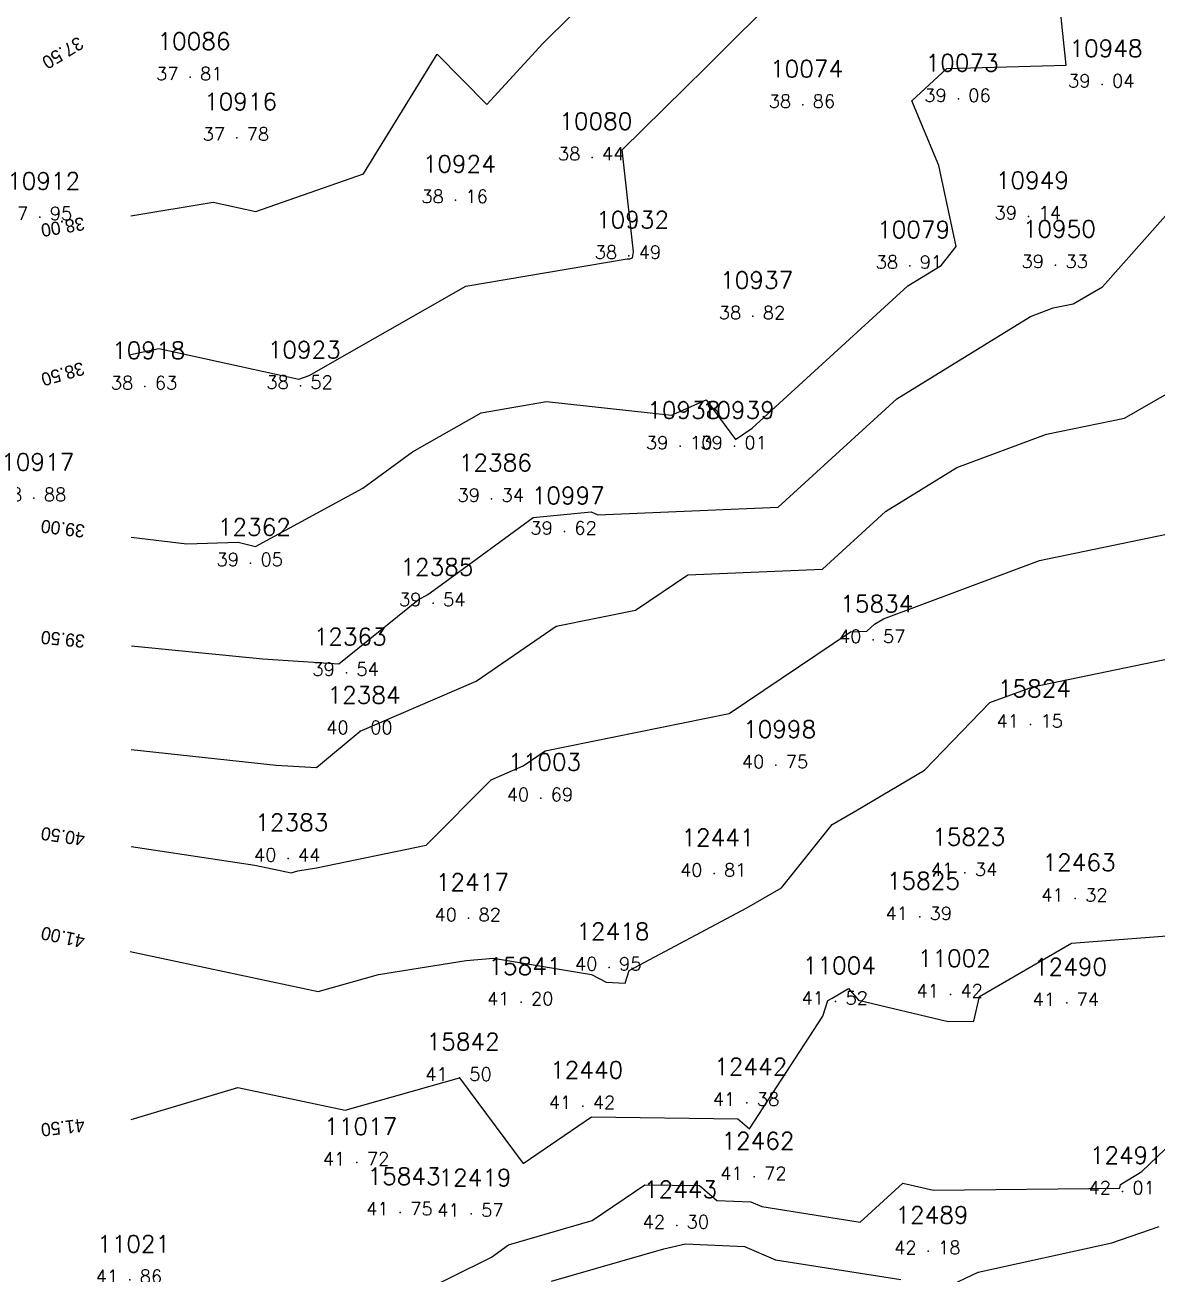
# Model space of a CAD drawing. Header units: millimetres. Extents: x 1412565 to 1412813, y 4931476 to 4931699.
# Drawn here: x 1412707.42 to 1412724.66, y 4931638.8 to 4931657.83 of the extents above; entities that cross this region are included whole.
import ezdxf
from ezdxf.enums import TextEntityAlignment as Align

# ---------------------------------------------------------------- set-up
doc = ezdxf.new("R2010")
doc.units = ezdxf.units.MM
for name, color, linetype in [('CIVIL', 50, 'Continuous'), ('CIVIL-DRAW', 80, 'Continuous'), ('CIVIL-NONAME', 130, 'Continuous'), ('CIVIL-TEXT', 240, 'Continuous'), ('CIVIL-Z', 50, 'Continuous'), ('Tcontours0', 7, 'Continuous'), ('Tcontours1', 7, 'Continuous'), ('Tcontours2', 7, 'Continuous')]:
    doc.layers.add(name, color=color, linetype=linetype)
doc.styles.add('CIVILCADMAIN', font='TXT.SHX')
doc.styles.add('MAVAT_HebTXT', font='hebtxt.shx')
doc.styles.get("Standard").update_dxf_attribs({"font": 'arial.ttf'})

# ---------------------------------------------------------------- blocks, each defined once
blk = doc.blocks.new('CIVIL-ZZ')
at = {"layer": 'CIVIL-DRAW'}
blk.add_point((0, 0), dxfattribs=at)
at = {"layer": 'CIVIL-NONAME'}
blk.add_attdef('NAME', text='', height=1.8, dxfattribs=at).set_placement((0, 2.1), align=Align.CENTER)
at = {"layer": 'CIVIL-TEXT', "flags": 8}
blk.add_attdef('TEXT', text='', height=2, dxfattribs=at).set_placement((0.2, -3.3), align=Align.CENTER)
at = {"layer": 'CIVIL-Z'}
blk.add_attdef('Z1', text='', height=1.6, dxfattribs=at).set_placement((-0.75, -0.225), align=Align.RIGHT)
blk.add_attdef('Z2', (0.75, -0.225), '', height=1.6, dxfattribs=at)

msp = doc.modelspace()

# ---------------------------------------------------------------- linework, layer by layer
at = {"layer": 'Tcontours0', "elevation": 40}
msp.add_lwpolyline([(1412709.042, 4931646.791), (1412711.25, 4931646.554), (1412711.865, 4931646.514), (1412712.53, 4931647.07), (1412714.296, 4931647.832), (1412715.512, 4931648.668), (1412716.723, 4931648.913), (1412717.52, 4931649.45), (1412719.569, 4931649.538), (1412720.532, 4931650.417), (1412721.618, 4931651.085), (1412722.98, 4931651.593), (1412724.171, 4931651.839), (1412725.938, 4931652.855)], dxfattribs=at)
at = {"layer": 'Tcontours1'}
for points, elevation in [([(1412709.036, 4931654.921), (1412710.288, 4931655.129), (1412710.938, 4931654.986), (1412712.578, 4931655.56), (1412713.703, 4931657.384), (1412714.46, 4931656.614), (1412715.308, 4931657.542), (1412715.739, 4931657.966), (1412716.062, 4931658.289), (1412716.65, 4931659.765), (1412718.063, 4931661.142), (1412719.773, 4931665.067), (1412721.341, 4931669.798), (1412721.37, 4931670.554), (1412721.884, 4931671.044), (1412722.058, 4931671.204), (1412723.012, 4931673.053), (1412723.284, 4931673.254), (1412723.291, 4931673.531), (1412723.954, 4931673.722), (1412731.735, 4931677.159)], 38), ([(1412709.042, 4931650.025), (1412709.889, 4931649.921), (1412710.668, 4931649.95), (1412710.932, 4931649.885), (1412712.571, 4931650.772), (1412713.323, 4931651.323), (1412714.372, 4931651.921), (1412715.366, 4931652.09), (1412717.272, 4931651.885), (1412717.796, 4931652.117), (1412718.245, 4931651.514), (1412718.497, 4931651.685), (1412720.87, 4931653.851), (1412721.376, 4931654.162), (1412721.608, 4931654.453), (1412721.344, 4931655.684), (1412720.929, 4931656.673), (1412721.463, 4931657.162), (1412723.283, 4931657.215), (1412723.165, 4931658.33), (1412722.934, 4931661.09), (1412724.569, 4931664.844), (1412724.993, 4931666.123)], 39), ([(1412709.027, 4931643.713), (1412711.889, 4931643.104), (1412712.809, 4931643.365), (1412714.143, 4931643.577), (1412714.559, 4931643.614), (1412716.052, 4931643.364), (1412716.277, 4931643.246), (1412716.564, 4931643.23), (1412716.623, 4931643.424), (1412718.415, 4931644.378), (1412718.945, 4931644.684), (1412719.715, 4931645.648), (1412720.08, 4931645.855), (1412721.122, 4931646.478), (1412722.119, 4931647.504), (1412722.771, 4931647.747), (1412725.739, 4931648.36)], 41), ([(1412712.684, 4931638.146), (1412714.529, 4931639.06), (1412714.786, 4931639.244), (1412716.064, 4931639.614), (1412716.863, 4931640.16), (1412717.699, 4931640.15), (1412717.96, 4931639.923), (1412718.477, 4931639.9), (1412718.646, 4931639.827), (1412720.143, 4931639.592), (1412720.795, 4931640.186), (1412721.261, 4931640.076), (1412724.096, 4931640.111), (1412724.109, 4931640.166), (1412724.432, 4931640.365), (1412725.966, 4931641.828)], 42)]:
    msp.add_lwpolyline(points, dxfattribs=dict(at, elevation=elevation))
at = {"layer": 'Tcontours2'}
for points, elevation in [([(1412709.009, 4931652.8), (1412709.464, 4931652.9), (1412711.594, 4931652.432), (1412711.751, 4931652.487), (1412714.138, 4931653.849), (1412716.595, 4931654.266), (1412716.633, 4931654.262), (1412716.677, 4931654.282), (1412716.692, 4931654.372), (1412716.519, 4931655.924), (1412717.792, 4931657.178), (1412719.013, 4931658.398), (1412719.246, 4931658.985), (1412719.808, 4931659.532), (1412722.171, 4931664.955), (1412723.478, 4931668.9), (1412723.89, 4931669.19), (1412724.121, 4931670.575), (1412724.621, 4931671), (1412724.633, 4931671.452), (1412730.817, 4931673.242)], 38.5), ([(1412709.045, 4931648.368), (1412711.045, 4931648.173), (1412712.201, 4931648.096), (1412713.413, 4931649.07), (1412713.561, 4931649.15), (1412713.818, 4931649.338), (1412715.164, 4931650.324), (1412716.046, 4931650.41), (1412716.15, 4931650.366), (1412718.893, 4931650.483), (1412720.701, 4931652.134), (1412722.739, 4931653.387), (1412723.085, 4931653.516), (1412723.387, 4931653.579), (1412723.835, 4931653.836), (1412725.112, 4931655.28)], 39.5), ([(1412709.039, 4931645.312), (1412710.924, 4931645.031), (1412711.479, 4931644.913), (1412711.578, 4931644.941), (1412711.864, 4931644.986), (1412713.536, 4931645.332), (1412714.523, 4931646.331), (1412715.009, 4931646.541), (1412715.344, 4931646.771), (1412718.148, 4931647.338), (1412719.994, 4931648.582), (1412720.245, 4931648.592), (1412720.364, 4931648.7), (1412720.497, 4931648.782), (1412722.876, 4931649.67), (1412724.955, 4931650.1)], 40.5), ([(1412709.043, 4931641.154), (1412710.664, 4931641.643), (1412712.3, 4931641.296), (1412714.04, 4931641.79), (1412715.013, 4931640.485), (1412716.05, 4931641.195), (1412718.28, 4931641.166), (1412718.459, 4931641.011), (1412719.577, 4931642.73), (1412719.649, 4931642.968), (1412719.718, 4931643.005), (1412719.967, 4931643.148), (1412720.12, 4931642.972), (1412721.484, 4931642.648), (1412721.875, 4931642.653), (1412721.963, 4931643.027), (1412723.364, 4931643.839), (1412725.143, 4931643.98)], 41.5), ([(1412720.955, 4931638.362), (1412721.943, 4931638.827), (1412723.978, 4931639.274), (1412724.698, 4931639.524)], 42.5), ([(1412715.445, 4931638.69), (1412717.152, 4931639.185), (1412717.482, 4931639.261), (1412718.382, 4931639.22), (1412718.852, 4931639.017), (1412720.762, 4931638.718)], 42.5)]:
    msp.add_lwpolyline(points, dxfattribs=dict(at, elevation=elevation))

# ---------------------------------------------------------------- block references
at = {"layer": 'CIVIL'}
ref = msp.add_blockref('CIVIL-ZZ', (1412709.94, 4931657.03, 37.81), dxfattribs=dict(at, xscale=0.2, yscale=0.2))
ref.add_attrib('Z2', '81', (1412710.09, 4931656.985), dxfattribs={"layer": 'CIVIL-Z', "height": 0.2, "style": 'CIVILCADMAIN'})
ref.add_attrib('Z1', '37', (1412709.42, 4931656.985), dxfattribs={"layer": 'CIVIL-Z', "height": 0.2, "style": 'CIVILCADMAIN'})
ref.add_attrib('NAME', '10086', (1412709.44, 4931657.45), dxfattribs={"layer": 'CIVIL-NONAME', "height": 0.26, "style": 'CIVILCADMAIN'})
ref = msp.add_blockref('CIVIL-ZZ', (1412723.83, 4931656.92, 39.04), dxfattribs=dict(at, xscale=0.2, yscale=0.2))
ref.add_attrib('Z2', '04', (1412723.98, 4931656.875), dxfattribs={"layer": 'CIVIL-Z', "height": 0.2, "style": 'CIVILCADMAIN'})
ref.add_attrib('Z1', '39', (1412723.31, 4931656.875), dxfattribs={"layer": 'CIVIL-Z', "height": 0.2, "style": 'CIVILCADMAIN'})
ref.add_attrib('NAME', '10948', (1412723.33, 4931657.34), dxfattribs={"layer": 'CIVIL-NONAME', "height": 0.26, "style": 'CIVILCADMAIN'})
ref = msp.add_blockref('CIVIL-ZZ', (1412721.64, 4931656.7, 39.06), dxfattribs=dict(at, xscale=0.2, yscale=0.2))
ref.add_attrib('Z2', '06', (1412721.79, 4931656.655), dxfattribs={"layer": 'CIVIL-Z', "height": 0.2, "style": 'CIVILCADMAIN'})
ref.add_attrib('Z1', '39', (1412721.12, 4931656.655), dxfattribs={"layer": 'CIVIL-Z', "height": 0.2, "style": 'CIVILCADMAIN'})
ref.add_attrib('NAME', '10073', (1412721.14, 4931657.12), dxfattribs={"layer": 'CIVIL-NONAME', "height": 0.26, "style": 'CIVILCADMAIN'})
ref = msp.add_blockref('CIVIL-ZZ', (1412719.27, 4931656.61, 38.86), dxfattribs=dict(at, xscale=0.2, yscale=0.2))
ref.add_attrib('Z2', '86', (1412719.42, 4931656.565), dxfattribs={"layer": 'CIVIL-Z', "height": 0.2, "style": 'CIVILCADMAIN'})
ref.add_attrib('Z1', '38', (1412718.75, 4931656.565), dxfattribs={"layer": 'CIVIL-Z', "height": 0.2, "style": 'CIVILCADMAIN'})
ref.add_attrib('NAME', '10074', (1412718.77, 4931657.03), dxfattribs={"layer": 'CIVIL-NONAME', "height": 0.26, "style": 'CIVILCADMAIN'})
ref = msp.add_blockref('CIVIL-ZZ', (1412710.65, 4931656.11, 37.78), dxfattribs=dict(at, xscale=0.2, yscale=0.2))
ref.add_attrib('Z2', '78', (1412710.8, 4931656.065), dxfattribs={"layer": 'CIVIL-Z', "height": 0.2, "style": 'CIVILCADMAIN'})
ref.add_attrib('Z1', '37', (1412710.13, 4931656.065), dxfattribs={"layer": 'CIVIL-Z', "height": 0.2, "style": 'CIVILCADMAIN'})
ref.add_attrib('NAME', '10916', (1412710.15, 4931656.53), dxfattribs={"layer": 'CIVIL-NONAME', "height": 0.26, "style": 'CIVILCADMAIN'})
ref = msp.add_blockref('CIVIL-ZZ', (1412716.06, 4931655.81, 38.44), dxfattribs=dict(at, xscale=0.2, yscale=0.2))
ref.add_attrib('Z2', '44', (1412716.21, 4931655.765), dxfattribs={"layer": 'CIVIL-Z', "height": 0.2, "style": 'CIVILCADMAIN'})
ref.add_attrib('Z1', '38', (1412715.54, 4931655.765), dxfattribs={"layer": 'CIVIL-Z', "height": 0.2, "style": 'CIVILCADMAIN'})
ref.add_attrib('NAME', '10080', (1412715.56, 4931656.23), dxfattribs={"layer": 'CIVIL-NONAME', "height": 0.26, "style": 'CIVILCADMAIN'})
ref = msp.add_blockref('CIVIL-ZZ', (1412713.98, 4931655.16, 38.16), dxfattribs=dict(at, xscale=0.2, yscale=0.2))
ref.add_attrib('Z2', '16', (1412714.13, 4931655.115), dxfattribs={"layer": 'CIVIL-Z', "height": 0.2, "style": 'CIVILCADMAIN'})
ref.add_attrib('Z1', '38', (1412713.46, 4931655.115), dxfattribs={"layer": 'CIVIL-Z', "height": 0.2, "style": 'CIVILCADMAIN'})
ref.add_attrib('NAME', '10924', (1412713.48, 4931655.58), dxfattribs={"layer": 'CIVIL-NONAME', "height": 0.26, "style": 'CIVILCADMAIN'})
ref = msp.add_blockref('CIVIL-ZZ', (1412707.65, 4931654.9, 37.95), dxfattribs=dict(at, xscale=0.2, yscale=0.2))
ref.add_attrib('Z2', '95', (1412707.8, 4931654.855), dxfattribs={"layer": 'CIVIL-Z', "height": 0.2, "style": 'CIVILCADMAIN'})
ref.add_attrib('Z1', '37', (1412707.13, 4931654.855), dxfattribs={"layer": 'CIVIL-Z', "height": 0.2, "style": 'CIVILCADMAIN'})
ref.add_attrib('NAME', '10912', (1412707.15, 4931655.32), dxfattribs={"layer": 'CIVIL-NONAME', "height": 0.26, "style": 'CIVILCADMAIN'})
ref = msp.add_blockref('CIVIL-ZZ', (1412722.71, 4931654.91, 39.14), dxfattribs=dict(at, xscale=0.2, yscale=0.2))
ref.add_attrib('Z2', '14', (1412722.86, 4931654.865), dxfattribs={"layer": 'CIVIL-Z', "height": 0.2, "style": 'CIVILCADMAIN'})
ref.add_attrib('Z1', '39', (1412722.19, 4931654.865), dxfattribs={"layer": 'CIVIL-Z', "height": 0.2, "style": 'CIVILCADMAIN'})
ref.add_attrib('NAME', '10949', (1412722.21, 4931655.33), dxfattribs={"layer": 'CIVIL-NONAME', "height": 0.26, "style": 'CIVILCADMAIN'})
ref = msp.add_blockref('CIVIL-ZZ', (1412716.62, 4931654.31, 38.49), dxfattribs=dict(at, xscale=0.2, yscale=0.2))
ref.add_attrib('Z2', '49', (1412716.77, 4931654.265), dxfattribs={"layer": 'CIVIL-Z', "height": 0.2, "style": 'CIVILCADMAIN'})
ref.add_attrib('Z1', '38', (1412716.1, 4931654.265), dxfattribs={"layer": 'CIVIL-Z', "height": 0.2, "style": 'CIVILCADMAIN'})
ref.add_attrib('NAME', '10932', (1412716.12, 4931654.73), dxfattribs={"layer": 'CIVIL-NONAME', "height": 0.26, "style": 'CIVILCADMAIN'})
ref = msp.add_blockref('CIVIL-ZZ', (1412720.9, 4931654.16, 38.91), dxfattribs=dict(at, xscale=0.2, yscale=0.2))
ref.add_attrib('Z2', '91', (1412721.05, 4931654.115), dxfattribs={"layer": 'CIVIL-Z', "height": 0.2, "style": 'CIVILCADMAIN'})
ref.add_attrib('Z1', '38', (1412720.38, 4931654.115), dxfattribs={"layer": 'CIVIL-Z', "height": 0.2, "style": 'CIVILCADMAIN'})
ref.add_attrib('NAME', '10079', (1412720.4, 4931654.58), dxfattribs={"layer": 'CIVIL-NONAME', "height": 0.26, "style": 'CIVILCADMAIN'})
ref = msp.add_blockref('CIVIL-ZZ', (1412723.12, 4931654.17, 39.33), dxfattribs=dict(at, xscale=0.2, yscale=0.2))
ref.add_attrib('Z2', '33', (1412723.27, 4931654.125), dxfattribs={"layer": 'CIVIL-Z', "height": 0.2, "style": 'CIVILCADMAIN'})
ref.add_attrib('Z1', '39', (1412722.6, 4931654.125), dxfattribs={"layer": 'CIVIL-Z', "height": 0.2, "style": 'CIVILCADMAIN'})
ref.add_attrib('NAME', '10950', (1412722.62, 4931654.59), dxfattribs={"layer": 'CIVIL-NONAME', "height": 0.26, "style": 'CIVILCADMAIN'})
ref = msp.add_blockref('CIVIL-ZZ', (1412718.51, 4931653.39, 38.82), dxfattribs=dict(at, xscale=0.2, yscale=0.2))
ref.add_attrib('Z2', '82', (1412718.66, 4931653.345), dxfattribs={"layer": 'CIVIL-Z', "height": 0.2, "style": 'CIVILCADMAIN'})
ref.add_attrib('Z1', '38', (1412717.99, 4931653.345), dxfattribs={"layer": 'CIVIL-Z', "height": 0.2, "style": 'CIVILCADMAIN'})
ref.add_attrib('NAME', '10937', (1412718.01, 4931653.81), dxfattribs={"layer": 'CIVIL-NONAME', "height": 0.26, "style": 'CIVILCADMAIN'})
ref = msp.add_blockref('CIVIL-ZZ', (1412709.25, 4931652.32, 38.63), dxfattribs=dict(at, xscale=0.2, yscale=0.2))
ref.add_attrib('Z2', '63', (1412709.4, 4931652.275), dxfattribs={"layer": 'CIVIL-Z', "height": 0.2, "style": 'CIVILCADMAIN'})
ref.add_attrib('Z1', '38', (1412708.73, 4931652.275), dxfattribs={"layer": 'CIVIL-Z', "height": 0.2, "style": 'CIVILCADMAIN'})
ref.add_attrib('NAME', '10918', (1412708.75, 4931652.74), dxfattribs={"layer": 'CIVIL-NONAME', "height": 0.26, "style": 'CIVILCADMAIN'})
ref = msp.add_blockref('CIVIL-ZZ', (1412711.62, 4931652.33, 38.52), dxfattribs=dict(at, xscale=0.2, yscale=0.2))
ref.add_attrib('Z2', '52', (1412711.77, 4931652.285), dxfattribs={"layer": 'CIVIL-Z', "height": 0.2, "style": 'CIVILCADMAIN'})
ref.add_attrib('Z1', '38', (1412711.1, 4931652.285), dxfattribs={"layer": 'CIVIL-Z', "height": 0.2, "style": 'CIVILCADMAIN'})
ref.add_attrib('NAME', '10923', (1412711.12, 4931652.75), dxfattribs={"layer": 'CIVIL-NONAME', "height": 0.26, "style": 'CIVILCADMAIN'})
ref = msp.add_blockref('CIVIL-ZZ', (1412717.4, 4931651.41, 39.1), dxfattribs=dict(at, xscale=0.2, yscale=0.2))
ref.add_attrib('Z2', '10', (1412717.55, 4931651.365), dxfattribs={"layer": 'CIVIL-Z', "height": 0.2, "style": 'CIVILCADMAIN'})
ref.add_attrib('Z1', '39', (1412716.88, 4931651.365), dxfattribs={"layer": 'CIVIL-Z', "height": 0.2, "style": 'CIVILCADMAIN'})
ref.add_attrib('NAME', '10938', (1412716.9, 4931651.83), dxfattribs={"layer": 'CIVIL-NONAME', "height": 0.26, "style": 'CIVILCADMAIN'})
ref = msp.add_blockref('CIVIL-ZZ', (1412718.23, 4931651.41, 39.01), dxfattribs=dict(at, xscale=0.2, yscale=0.2))
ref.add_attrib('Z2', '01', (1412718.38, 4931651.365), dxfattribs={"layer": 'CIVIL-Z', "height": 0.2, "style": 'CIVILCADMAIN'})
ref.add_attrib('Z1', '39', (1412717.71, 4931651.365), dxfattribs={"layer": 'CIVIL-Z', "height": 0.2, "style": 'CIVILCADMAIN'})
ref.add_attrib('NAME', '10939', (1412717.73, 4931651.83), dxfattribs={"layer": 'CIVIL-NONAME', "height": 0.26, "style": 'CIVILCADMAIN'})
ref = msp.add_blockref('CIVIL-ZZ', (1412707.56, 4931650.62, 38.88), dxfattribs=dict(at, xscale=0.2, yscale=0.2))
ref.add_attrib('Z2', '88', (1412707.71, 4931650.575), dxfattribs={"layer": 'CIVIL-Z', "height": 0.2, "style": 'CIVILCADMAIN'})
ref.add_attrib('Z1', '38', (1412707.04, 4931650.575), dxfattribs={"layer": 'CIVIL-Z', "height": 0.2, "style": 'CIVILCADMAIN'})
ref.add_attrib('NAME', '10917', (1412707.06, 4931651.04), dxfattribs={"layer": 'CIVIL-NONAME', "height": 0.26, "style": 'CIVILCADMAIN'})
ref = msp.add_blockref('CIVIL-ZZ', (1412714.53, 4931650.61, 39.34), dxfattribs=dict(at, xscale=0.2, yscale=0.2))
ref.add_attrib('Z2', '34', (1412714.68, 4931650.565), dxfattribs={"layer": 'CIVIL-Z', "height": 0.2, "style": 'CIVILCADMAIN'})
ref.add_attrib('Z1', '39', (1412714.01, 4931650.565), dxfattribs={"layer": 'CIVIL-Z', "height": 0.2, "style": 'CIVILCADMAIN'})
ref.add_attrib('NAME', '12386', (1412714.03, 4931651.03), dxfattribs={"layer": 'CIVIL-NONAME', "height": 0.26, "style": 'CIVILCADMAIN'})
ref = msp.add_blockref('CIVIL-ZZ', (1412715.64, 4931650.11, 39.62), dxfattribs=dict(at, xscale=0.2, yscale=0.2))
ref.add_attrib('Z2', '62', (1412715.79, 4931650.065), dxfattribs={"layer": 'CIVIL-Z', "height": 0.2, "style": 'CIVILCADMAIN'})
ref.add_attrib('Z1', '39', (1412715.12, 4931650.065), dxfattribs={"layer": 'CIVIL-Z', "height": 0.2, "style": 'CIVILCADMAIN'})
ref.add_attrib('NAME', '10997', (1412715.14, 4931650.53), dxfattribs={"layer": 'CIVIL-NONAME', "height": 0.26, "style": 'CIVILCADMAIN'})
ref = msp.add_blockref('CIVIL-ZZ', (1412710.86, 4931649.63, 39.05), dxfattribs=dict(at, xscale=0.2, yscale=0.2))
ref.add_attrib('Z2', '05', (1412711.01, 4931649.585), dxfattribs={"layer": 'CIVIL-Z', "height": 0.2, "style": 'CIVILCADMAIN'})
ref.add_attrib('Z1', '39', (1412710.34, 4931649.585), dxfattribs={"layer": 'CIVIL-Z', "height": 0.2, "style": 'CIVILCADMAIN'})
ref.add_attrib('NAME', '12362', (1412710.36, 4931650.05), dxfattribs={"layer": 'CIVIL-NONAME', "height": 0.26, "style": 'CIVILCADMAIN'})
ref = msp.add_blockref('CIVIL-ZZ', (1412713.64, 4931649.02, 39.54), dxfattribs=dict(at, xscale=0.2, yscale=0.2))
ref.add_attrib('Z2', '54', (1412713.79, 4931648.975), dxfattribs={"layer": 'CIVIL-Z', "height": 0.2, "style": 'CIVILCADMAIN'})
ref.add_attrib('Z1', '39', (1412713.12, 4931648.975), dxfattribs={"layer": 'CIVIL-Z', "height": 0.2, "style": 'CIVILCADMAIN'})
ref.add_attrib('NAME', '12385', (1412713.14, 4931649.44), dxfattribs={"layer": 'CIVIL-NONAME', "height": 0.26, "style": 'CIVILCADMAIN'})
ref = msp.add_blockref('CIVIL-ZZ', (1412720.34, 4931648.46, 40.57), dxfattribs=dict(at, xscale=0.2, yscale=0.2))
ref.add_attrib('Z2', '57', (1412720.49, 4931648.415), dxfattribs={"layer": 'CIVIL-Z', "height": 0.2, "style": 'CIVILCADMAIN'})
ref.add_attrib('Z1', '40', (1412719.82, 4931648.415), dxfattribs={"layer": 'CIVIL-Z', "height": 0.2, "style": 'CIVILCADMAIN'})
ref.add_attrib('NAME', '15834', (1412719.84, 4931648.88), dxfattribs={"layer": 'CIVIL-NONAME', "height": 0.26, "style": 'CIVILCADMAIN'})
ref = msp.add_blockref('CIVIL-ZZ', (1412712.32, 4931647.96, 39.54), dxfattribs=dict(at, xscale=0.2, yscale=0.2))
ref.add_attrib('Z2', '54', (1412712.47, 4931647.915), dxfattribs={"layer": 'CIVIL-Z', "height": 0.2, "style": 'CIVILCADMAIN'})
ref.add_attrib('Z1', '39', (1412711.8, 4931647.915), dxfattribs={"layer": 'CIVIL-Z', "height": 0.2, "style": 'CIVILCADMAIN'})
ref.add_attrib('NAME', '12363', (1412711.82, 4931648.38), dxfattribs={"layer": 'CIVIL-NONAME', "height": 0.26, "style": 'CIVILCADMAIN'})
ref = msp.add_blockref('CIVIL-ZZ', (1412722.74, 4931647.17, 41.15), dxfattribs=dict(at, xscale=0.2, yscale=0.2))
ref.add_attrib('Z2', '15', (1412722.89, 4931647.125), dxfattribs={"layer": 'CIVIL-Z', "height": 0.2, "style": 'CIVILCADMAIN'})
ref.add_attrib('Z1', '41', (1412722.22, 4931647.125), dxfattribs={"layer": 'CIVIL-Z', "height": 0.2, "style": 'CIVILCADMAIN'})
ref.add_attrib('NAME', '15824', (1412722.24, 4931647.59), dxfattribs={"layer": 'CIVIL-NONAME', "height": 0.26, "style": 'CIVILCADMAIN'})
ref = msp.add_blockref('CIVIL-ZZ', (1412712.53, 4931647.07, 40), dxfattribs=dict(at, xscale=0.2, yscale=0.2))
ref.add_attrib('Z2', '00', (1412712.68, 4931647.025), dxfattribs={"layer": 'CIVIL-Z', "height": 0.2, "style": 'CIVILCADMAIN'})
ref.add_attrib('Z1', '40', (1412712.01, 4931647.025), dxfattribs={"layer": 'CIVIL-Z', "height": 0.2, "style": 'CIVILCADMAIN'})
ref.add_attrib('NAME', '12384', (1412712.03, 4931647.49), dxfattribs={"layer": 'CIVIL-NONAME', "height": 0.26, "style": 'CIVILCADMAIN'})
ref = msp.add_blockref('CIVIL-ZZ', (1412718.86, 4931646.55, 40.75), dxfattribs=dict(at, xscale=0.2, yscale=0.2))
ref.add_attrib('Z2', '75', (1412719.01, 4931646.505), dxfattribs={"layer": 'CIVIL-Z', "height": 0.2, "style": 'CIVILCADMAIN'})
ref.add_attrib('Z1', '40', (1412718.34, 4931646.505), dxfattribs={"layer": 'CIVIL-Z', "height": 0.2, "style": 'CIVILCADMAIN'})
ref.add_attrib('NAME', '10998', (1412718.36, 4931646.97), dxfattribs={"layer": 'CIVIL-NONAME', "height": 0.26, "style": 'CIVILCADMAIN'})
ref = msp.add_blockref('CIVIL-ZZ', (1412715.28, 4931646.05, 40.69), dxfattribs=dict(at, xscale=0.2, yscale=0.2))
ref.add_attrib('Z2', '69', (1412715.43, 4931646.005), dxfattribs={"layer": 'CIVIL-Z', "height": 0.2, "style": 'CIVILCADMAIN'})
ref.add_attrib('Z1', '40', (1412714.76, 4931646.005), dxfattribs={"layer": 'CIVIL-Z', "height": 0.2, "style": 'CIVILCADMAIN'})
ref.add_attrib('NAME', '11003', (1412714.78, 4931646.47), dxfattribs={"layer": 'CIVIL-NONAME', "height": 0.26, "style": 'CIVILCADMAIN'})
ref = msp.add_blockref('CIVIL-ZZ', (1412711.43, 4931645.13, 40.44), dxfattribs=dict(at, xscale=0.2, yscale=0.2))
ref.add_attrib('Z2', '44', (1412711.58, 4931645.085), dxfattribs={"layer": 'CIVIL-Z', "height": 0.2, "style": 'CIVILCADMAIN'})
ref.add_attrib('Z1', '40', (1412710.91, 4931645.085), dxfattribs={"layer": 'CIVIL-Z', "height": 0.2, "style": 'CIVILCADMAIN'})
ref.add_attrib('NAME', '12383', (1412710.93, 4931645.55), dxfattribs={"layer": 'CIVIL-NONAME', "height": 0.26, "style": 'CIVILCADMAIN'})
ref = msp.add_blockref('CIVIL-ZZ', (1412717.92, 4931644.9, 40.81), dxfattribs=dict(at, xscale=0.2, yscale=0.2))
ref.add_attrib('Z2', '81', (1412718.07, 4931644.855), dxfattribs={"layer": 'CIVIL-Z', "height": 0.2, "style": 'CIVILCADMAIN'})
ref.add_attrib('Z1', '40', (1412717.4, 4931644.855), dxfattribs={"layer": 'CIVIL-Z', "height": 0.2, "style": 'CIVILCADMAIN'})
ref.add_attrib('NAME', '12441', (1412717.42, 4931645.32), dxfattribs={"layer": 'CIVIL-NONAME', "height": 0.26, "style": 'CIVILCADMAIN'})
ref = msp.add_blockref('CIVIL-ZZ', (1412721.74, 4931644.91, 41.34), dxfattribs=dict(at, xscale=0.2, yscale=0.2))
ref.add_attrib('Z2', '34', (1412721.89, 4931644.865), dxfattribs={"layer": 'CIVIL-Z', "height": 0.2, "style": 'CIVILCADMAIN'})
ref.add_attrib('Z1', '41', (1412721.22, 4931644.865), dxfattribs={"layer": 'CIVIL-Z', "height": 0.2, "style": 'CIVILCADMAIN'})
ref.add_attrib('NAME', '15823', (1412721.24, 4931645.33), dxfattribs={"layer": 'CIVIL-NONAME', "height": 0.26, "style": 'CIVILCADMAIN'})
ref = msp.add_blockref('CIVIL-ZZ', (1412723.42, 4931644.52, 41.32), dxfattribs=dict(at, xscale=0.2, yscale=0.2))
ref.add_attrib('Z2', '32', (1412723.57, 4931644.475), dxfattribs={"layer": 'CIVIL-Z', "height": 0.2, "style": 'CIVILCADMAIN'})
ref.add_attrib('Z1', '41', (1412722.9, 4931644.475), dxfattribs={"layer": 'CIVIL-Z', "height": 0.2, "style": 'CIVILCADMAIN'})
ref.add_attrib('NAME', '12463', (1412722.92, 4931644.94), dxfattribs={"layer": 'CIVIL-NONAME', "height": 0.26, "style": 'CIVILCADMAIN'})
ref = msp.add_blockref('CIVIL-ZZ', (1412714.18, 4931644.22, 40.82), dxfattribs=dict(at, xscale=0.2, yscale=0.2))
ref.add_attrib('Z2', '82', (1412714.33, 4931644.175), dxfattribs={"layer": 'CIVIL-Z', "height": 0.2, "style": 'CIVILCADMAIN'})
ref.add_attrib('Z1', '40', (1412713.66, 4931644.175), dxfattribs={"layer": 'CIVIL-Z', "height": 0.2, "style": 'CIVILCADMAIN'})
ref.add_attrib('NAME', '12417', (1412713.68, 4931644.64), dxfattribs={"layer": 'CIVIL-NONAME', "height": 0.26, "style": 'CIVILCADMAIN'})
ref = msp.add_blockref('CIVIL-ZZ', (1412721.05, 4931644.24, 41.39), dxfattribs=dict(at, xscale=0.2, yscale=0.2))
ref.add_attrib('Z2', '39', (1412721.2, 4931644.195), dxfattribs={"layer": 'CIVIL-Z', "height": 0.2, "style": 'CIVILCADMAIN'})
ref.add_attrib('Z1', '41', (1412720.53, 4931644.195), dxfattribs={"layer": 'CIVIL-Z', "height": 0.2, "style": 'CIVILCADMAIN'})
ref.add_attrib('NAME', '15825', (1412720.55, 4931644.66), dxfattribs={"layer": 'CIVIL-NONAME', "height": 0.26, "style": 'CIVILCADMAIN'})
ref = msp.add_blockref('CIVIL-ZZ', (1412716.32, 4931643.47, 40.95), dxfattribs=dict(at, xscale=0.2, yscale=0.2))
ref.add_attrib('Z2', '95', (1412716.47, 4931643.425), dxfattribs={"layer": 'CIVIL-Z', "height": 0.2, "style": 'CIVILCADMAIN'})
ref.add_attrib('Z1', '40', (1412715.8, 4931643.425), dxfattribs={"layer": 'CIVIL-Z', "height": 0.2, "style": 'CIVILCADMAIN'})
ref.add_attrib('NAME', '12418', (1412715.82, 4931643.89), dxfattribs={"layer": 'CIVIL-NONAME', "height": 0.26, "style": 'CIVILCADMAIN'})
ref = msp.add_blockref('CIVIL-ZZ', (1412714.98, 4931642.94, 41.2), dxfattribs=dict(at, xscale=0.2, yscale=0.2))
ref.add_attrib('Z2', '20', (1412715.13, 4931642.895), dxfattribs={"layer": 'CIVIL-Z', "height": 0.2, "style": 'CIVILCADMAIN'})
ref.add_attrib('Z1', '41', (1412714.46, 4931642.895), dxfattribs={"layer": 'CIVIL-Z', "height": 0.2, "style": 'CIVILCADMAIN'})
ref.add_attrib('NAME', '15841', (1412714.48, 4931643.36), dxfattribs={"layer": 'CIVIL-NONAME', "height": 0.26, "style": 'CIVILCADMAIN'})
ref = msp.add_blockref('CIVIL-ZZ', (1412719.77, 4931642.95, 41.52), dxfattribs=dict(at, xscale=0.2, yscale=0.2))
ref.add_attrib('Z2', '52', (1412719.92, 4931642.905), dxfattribs={"layer": 'CIVIL-Z', "height": 0.2, "style": 'CIVILCADMAIN'})
ref.add_attrib('Z1', '41', (1412719.25, 4931642.905), dxfattribs={"layer": 'CIVIL-Z', "height": 0.2, "style": 'CIVILCADMAIN'})
ref.add_attrib('NAME', '11004', (1412719.27, 4931643.37), dxfattribs={"layer": 'CIVIL-NONAME', "height": 0.26, "style": 'CIVILCADMAIN'})
ref = msp.add_blockref('CIVIL-ZZ', (1412721.52, 4931643.06, 41.42), dxfattribs=dict(at, xscale=0.2, yscale=0.2))
ref.add_attrib('Z2', '42', (1412721.67, 4931643.015), dxfattribs={"layer": 'CIVIL-Z', "height": 0.2, "style": 'CIVILCADMAIN'})
ref.add_attrib('Z1', '41', (1412721, 4931643.015), dxfattribs={"layer": 'CIVIL-Z', "height": 0.2, "style": 'CIVILCADMAIN'})
ref.add_attrib('NAME', '11002', (1412721.02, 4931643.48), dxfattribs={"layer": 'CIVIL-NONAME', "height": 0.26, "style": 'CIVILCADMAIN'})
ref = msp.add_blockref('CIVIL-ZZ', (1412723.29, 4931642.93, 41.74), dxfattribs=dict(at, xscale=0.2, yscale=0.2))
ref.add_attrib('Z2', '74', (1412723.44, 4931642.885), dxfattribs={"layer": 'CIVIL-Z', "height": 0.2, "style": 'CIVILCADMAIN'})
ref.add_attrib('Z1', '41', (1412722.77, 4931642.885), dxfattribs={"layer": 'CIVIL-Z', "height": 0.2, "style": 'CIVILCADMAIN'})
ref.add_attrib('NAME', '12490', (1412722.79, 4931643.35), dxfattribs={"layer": 'CIVIL-NONAME', "height": 0.26, "style": 'CIVILCADMAIN'})
ref = msp.add_blockref('CIVIL-ZZ', (1412714.04, 4931641.79, 41.5), dxfattribs=dict(at, xscale=0.2, yscale=0.2))
ref.add_attrib('Z2', '50', (1412714.19, 4931641.745), dxfattribs={"layer": 'CIVIL-Z', "height": 0.2, "style": 'CIVILCADMAIN'})
ref.add_attrib('Z1', '41', (1412713.52, 4931641.745), dxfattribs={"layer": 'CIVIL-Z', "height": 0.2, "style": 'CIVILCADMAIN'})
ref.add_attrib('NAME', '15842', (1412713.54, 4931642.21), dxfattribs={"layer": 'CIVIL-NONAME', "height": 0.26, "style": 'CIVILCADMAIN'})
ref = msp.add_blockref('CIVIL-ZZ', (1412718.42, 4931641.41, 41.38), dxfattribs=dict(at, xscale=0.2, yscale=0.2))
ref.add_attrib('Z2', '38', (1412718.57, 4931641.365), dxfattribs={"layer": 'CIVIL-Z', "height": 0.2, "style": 'CIVILCADMAIN'})
ref.add_attrib('Z1', '41', (1412717.9, 4931641.365), dxfattribs={"layer": 'CIVIL-Z', "height": 0.2, "style": 'CIVILCADMAIN'})
ref.add_attrib('NAME', '12442', (1412717.92, 4931641.83), dxfattribs={"layer": 'CIVIL-NONAME', "height": 0.26, "style": 'CIVILCADMAIN'})
ref = msp.add_blockref('CIVIL-ZZ', (1412715.92, 4931641.36, 41.42), dxfattribs=dict(at, xscale=0.2, yscale=0.2))
ref.add_attrib('Z2', '42', (1412716.07, 4931641.315), dxfattribs={"layer": 'CIVIL-Z', "height": 0.2, "style": 'CIVILCADMAIN'})
ref.add_attrib('Z1', '41', (1412715.4, 4931641.315), dxfattribs={"layer": 'CIVIL-Z', "height": 0.2, "style": 'CIVILCADMAIN'})
ref.add_attrib('NAME', '12440', (1412715.42, 4931641.78), dxfattribs={"layer": 'CIVIL-NONAME', "height": 0.26, "style": 'CIVILCADMAIN'})
ref = msp.add_blockref('CIVIL-ZZ', (1412712.48, 4931640.5, 41.72), dxfattribs=dict(at, xscale=0.2, yscale=0.2))
ref.add_attrib('Z2', '72', (1412712.63, 4931640.455), dxfattribs={"layer": 'CIVIL-Z', "height": 0.2, "style": 'CIVILCADMAIN'})
ref.add_attrib('Z1', '41', (1412711.96, 4931640.455), dxfattribs={"layer": 'CIVIL-Z', "height": 0.2, "style": 'CIVILCADMAIN'})
ref.add_attrib('NAME', '11017', (1412711.98, 4931640.92), dxfattribs={"layer": 'CIVIL-NONAME', "height": 0.26, "style": 'CIVILCADMAIN'})
ref = msp.add_blockref('CIVIL-ZZ', (1412718.53, 4931640.28, 41.72), dxfattribs=dict(at, xscale=0.2, yscale=0.2))
ref.add_attrib('Z2', '72', (1412718.68, 4931640.235), dxfattribs={"layer": 'CIVIL-Z', "height": 0.2, "style": 'CIVILCADMAIN'})
ref.add_attrib('Z1', '41', (1412718.01, 4931640.235), dxfattribs={"layer": 'CIVIL-Z', "height": 0.2, "style": 'CIVILCADMAIN'})
ref.add_attrib('NAME', '12462', (1412718.03, 4931640.7), dxfattribs={"layer": 'CIVIL-NONAME', "height": 0.26, "style": 'CIVILCADMAIN'})
ref = msp.add_blockref('CIVIL-ZZ', (1412724.14, 4931640.06, 42.01), dxfattribs=dict(at, xscale=0.2, yscale=0.2))
ref.add_attrib('Z2', '01', (1412724.29, 4931640.015), dxfattribs={"layer": 'CIVIL-Z', "height": 0.2, "style": 'CIVILCADMAIN'})
ref.add_attrib('Z1', '42', (1412723.62, 4931640.015), dxfattribs={"layer": 'CIVIL-Z', "height": 0.2, "style": 'CIVILCADMAIN'})
ref.add_attrib('NAME', '12491', (1412723.64, 4931640.48), dxfattribs={"layer": 'CIVIL-NONAME', "height": 0.26, "style": 'CIVILCADMAIN'})
ref = msp.add_blockref('CIVIL-ZZ', (1412713.14, 4931639.74, 41.75), dxfattribs=dict(at, xscale=0.2, yscale=0.2))
ref.add_attrib('Z2', '75', (1412713.29, 4931639.695), dxfattribs={"layer": 'CIVIL-Z', "height": 0.2, "style": 'CIVILCADMAIN'})
ref.add_attrib('Z1', '41', (1412712.62, 4931639.695), dxfattribs={"layer": 'CIVIL-Z', "height": 0.2, "style": 'CIVILCADMAIN'})
ref.add_attrib('NAME', '15843', (1412712.64, 4931640.16), dxfattribs={"layer": 'CIVIL-NONAME', "height": 0.26, "style": 'CIVILCADMAIN'})
ref = msp.add_blockref('CIVIL-ZZ', (1412714.22, 4931639.72, 41.57), dxfattribs=dict(at, xscale=0.2, yscale=0.2))
ref.add_attrib('Z2', '57', (1412714.37, 4931639.675), dxfattribs={"layer": 'CIVIL-Z', "height": 0.2, "style": 'CIVILCADMAIN'})
ref.add_attrib('Z1', '41', (1412713.7, 4931639.675), dxfattribs={"layer": 'CIVIL-Z', "height": 0.2, "style": 'CIVILCADMAIN'})
ref.add_attrib('NAME', '12419', (1412713.72, 4931640.14), dxfattribs={"layer": 'CIVIL-NONAME', "height": 0.26, "style": 'CIVILCADMAIN'})
ref = msp.add_blockref('CIVIL-ZZ', (1412717.35, 4931639.54, 42.3), dxfattribs=dict(at, xscale=0.2, yscale=0.2))
ref.add_attrib('Z2', '30', (1412717.5, 4931639.495), dxfattribs={"layer": 'CIVIL-Z', "height": 0.2, "style": 'CIVILCADMAIN'})
ref.add_attrib('Z1', '42', (1412716.83, 4931639.495), dxfattribs={"layer": 'CIVIL-Z', "height": 0.2, "style": 'CIVILCADMAIN'})
ref.add_attrib('NAME', '12443', (1412716.85, 4931639.96), dxfattribs={"layer": 'CIVIL-NONAME', "height": 0.26, "style": 'CIVILCADMAIN'})
ref = msp.add_blockref('CIVIL-ZZ', (1412721.18, 4931639.15, 42.18), dxfattribs=dict(at, xscale=0.2, yscale=0.2))
ref.add_attrib('Z2', '18', (1412721.33, 4931639.105), dxfattribs={"layer": 'CIVIL-Z', "height": 0.2, "style": 'CIVILCADMAIN'})
ref.add_attrib('Z1', '42', (1412720.66, 4931639.105), dxfattribs={"layer": 'CIVIL-Z', "height": 0.2, "style": 'CIVILCADMAIN'})
ref.add_attrib('NAME', '12489', (1412720.68, 4931639.57), dxfattribs={"layer": 'CIVIL-NONAME', "height": 0.26, "style": 'CIVILCADMAIN'})
ref = msp.add_blockref('CIVIL-ZZ', (1412709.02, 4931638.71, 41.86), dxfattribs=dict(at, xscale=0.2, yscale=0.2))
ref.add_attrib('Z2', '86', (1412709.17, 4931638.665), dxfattribs={"layer": 'CIVIL-Z', "height": 0.2, "style": 'CIVILCADMAIN'})
ref.add_attrib('Z1', '41', (1412708.5, 4931638.665), dxfattribs={"layer": 'CIVIL-Z', "height": 0.2, "style": 'CIVILCADMAIN'})
ref.add_attrib('NAME', '11021', (1412708.52, 4931639.13), dxfattribs={"layer": 'CIVIL-NONAME', "height": 0.26, "style": 'CIVILCADMAIN'})

# ---------------------------------------------------------------- texts
at = {"layer": 'Tcontours1', "style": 'MAVAT_HebTXT'}
for s, rotation, p in [('38.00', 189.4349, (1412708, 4931654.749, 38)), ('39.00', 172.9825, (1412708, 4931650.154, 39)), ('41.00', 167.9999, (1412708, 4931643.931, 41))]:
    msp.add_text(s, height=0.2, rotation=rotation, dxfattribs=at).set_placement(p, align=Align.MIDDLE_CENTER)
at = {"layer": 'Tcontours2', "style": 'MAVAT_HebTXT'}
for s, rotation, p in [('37.50', 211.0708, (1412708, 4931657.401, 37.5)), ('38.50', 196.0931, (1412708, 4931652.509, 38.5)), ('39.50', 174.4437, (1412708, 4931648.469, 39.5)), ('40.50', 171.5242, (1412708, 4931645.467, 40.5)), ('41.50', 186.6517, (1412708, 4931641.032, 41.5))]:
    msp.add_text(s, height=0.2, rotation=rotation, dxfattribs=at).set_placement(p, align=Align.MIDDLE_CENTER)

doc.saveas('drawing.dxf')
